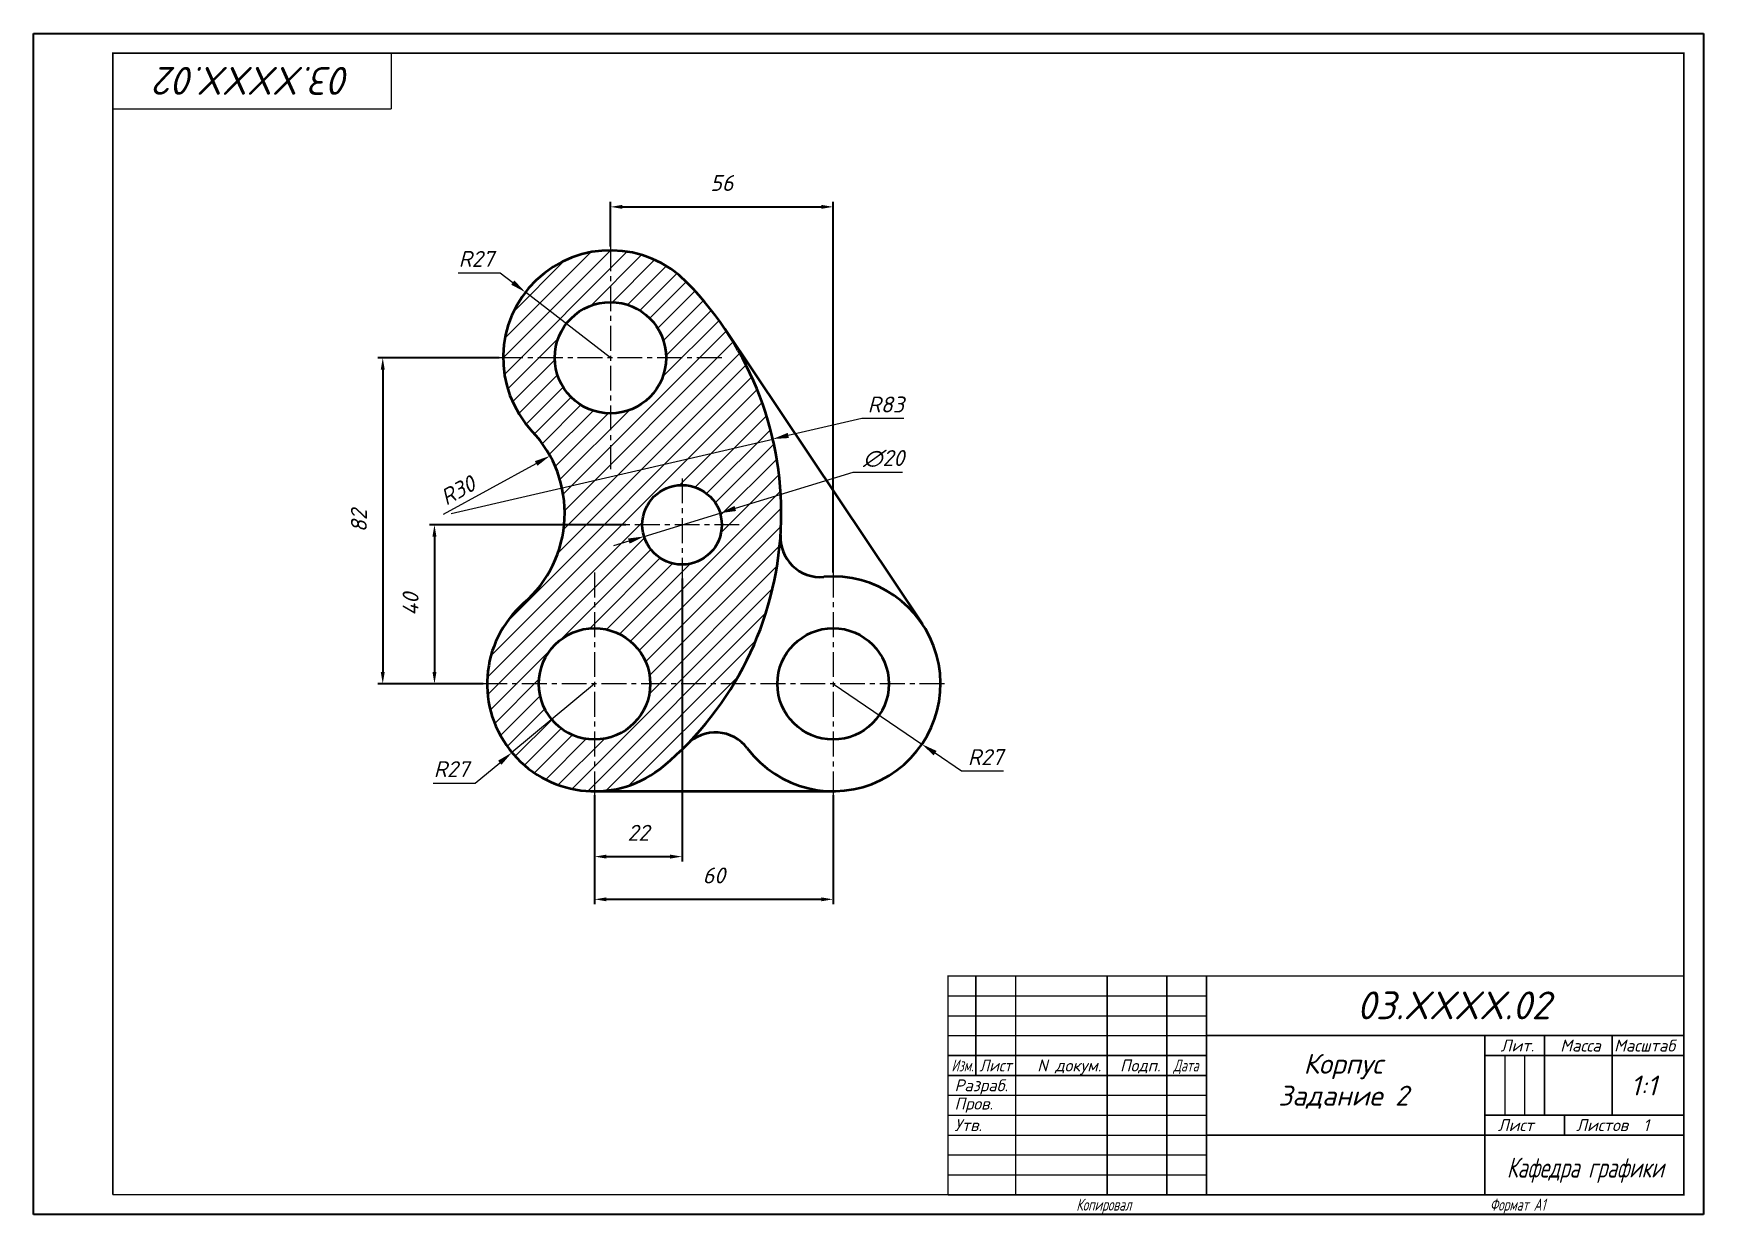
# Model space of a CAD drawing. Header units: millimetres. Extents: x 0 to 420, y 0 to 297.
import ezdxf
from ezdxf.enums import TextEntityAlignment as Align

# ---------------------------------------------------------------- set-up
doc = ezdxf.new("R2010")
doc.units = ezdxf.units.MM
doc.linetypes.add('CENTER', pattern=[2, 1.25, -0.25, 0.25, -0.25])
doc.layers.get('0').update_dxf_attribs({"lineweight": 15})
for name, color, linetype, lineweight in [('Осевая', 7, 'CENTER', 15), ('ОСН', 7, 'Continuous', 35), ('Размер', 7, 'Continuous', 18)]:
    doc.layers.add(name, color=color, linetype=linetype, lineweight=lineweight)
doc.styles.add('ESKD', font='isocpeur.ttf', dxfattribs={"oblique": 15, "height": 4})
doc.styles.get("Standard").update_dxf_attribs({"font": 'isocpeur.ttf', "oblique": 15})
doc.dimstyles.new('ESKD', dxfattribs={"dimtxt": 5, "dimasz": 4, "dimexe": 1.25, "dimexo": 0, "dimgap": 1.5, "dimtad": 3, "dimdec": 3, "dimdsep": 46, "dimtxsty": 'ESKD', "dimcen": 1.5, "dimdle": 1.25, "dimclrd": 256, "dimclre": 256, "dimclrt": 256, "dimazin": 2, "dimtfac": 0.766667, "dimtdec": 3, "dimtmove": 0, "dimatfit": 3, "dimtvp": 1.5, "dimtolj": 1, "dimtzin": 0, "dimlwd": -1, "dimlwe": -1, "dimarcsym": 0})
doc.dimstyles.new('ISO-25', dxfattribs={"dimtxt": 5, "dimasz": 3, "dimexe": 1.25, "dimexo": 0, "dimgap": 0.5, "dimtad": 0, "dimtoh": 1, "dimdec": 0, "dimzin": 0, "dimdsep": 46, "dimtxsty": 'ESKD', "dimcen": -3, "dimdle": 1.25, "dimadec": 0, "dimazin": 0, "dimtfac": 0.766667, "dimtdec": 0, "dimtofl": 0, "dimtmove": 2, "dimatfit": 3, "dimtvp": 1.5, "dimtolj": 1, "dimtzin": 0, "dimarcsym": 0})

# ---------------------------------------------------------------- blocks, each defined once
blk = doc.blocks.new('*D1')
at = {"layer": 'DEFPOINTS', "color": 0, "ltscale": 10, "transparency": 16777216}
for p in [(148.95, 173.45), (100.85, 133.45), (113.11, 133.45)]:
    blk.add_point(p, dxfattribs=at)
at = {"layer": 'Размер', "color": 0, "lineweight": -2, "ltscale": 10, "transparency": 16777216}
for p, q in [((148.95, 173.45), (99.6, 173.45)), ((100.85, 170.45), (100.85, 136.45)), ((113.11, 133.45), (99.6, 133.45))]:
    blk.add_line(p, q, dxfattribs=at)
at = {"layer": 'Размер', "color": 0, "ltscale": 10, "transparency": 16777216}
for points in [[(100.35, 170.45), (101.35, 170.45), (100.85, 173.45)], [(100.35, 136.45), (101.35, 136.45), (100.85, 133.45)]]:
    blk.add_solid(points, dxfattribs=at)
at = {"layer": 'Размер', "color": 0, "ltscale": 10, "transparency": 16777216, "insert": (94.85, 153.45), "char_height": 4, "attachment_point": 5, "rotation": 90, "style": 'ESKD'}
blk.add_mtext('\\A1;40', dxfattribs=at)
blk = doc.blocks.new('*D2')
at = {"layer": 'DEFPOINTS', "color": 0, "ltscale": 10, "transparency": 16777216}
for p in [(117.11, 215.45), (87.85, 133.45), (113.11, 133.45)]:
    blk.add_point(p, dxfattribs=at)
at = {"layer": 'Размер', "color": 0, "lineweight": -2, "ltscale": 10, "transparency": 16777216}
for p, q in [((117.11, 215.45), (86.6, 215.45)), ((87.85, 212.45), (87.85, 136.45)), ((113.11, 133.45), (86.6, 133.45))]:
    blk.add_line(p, q, dxfattribs=at)
at = {"layer": 'Размер', "color": 0, "ltscale": 10, "transparency": 16777216}
for points in [[(87.35, 212.45), (88.35, 212.45), (87.85, 215.45)], [(87.35, 136.45), (88.35, 136.45), (87.85, 133.45)]]:
    blk.add_solid(points, dxfattribs=at)
at = {"layer": 'Размер', "color": 0, "ltscale": 10, "transparency": 16777216, "insert": (81.85, 174.45), "char_height": 4, "attachment_point": 5, "rotation": 90, "style": 'ESKD'}
blk.add_mtext('\\A1;82', dxfattribs=at)
blk = doc.blocks.new('*D3')
at = {"layer": 'DEFPOINTS', "color": 0, "ltscale": 10, "transparency": 16777216}
for p in [(201.11, 253.39), (145.11, 243.45), (201.11, 161.45)]:
    blk.add_point(p, dxfattribs=at)
at = {"layer": 'Размер', "color": 0, "lineweight": -2, "ltscale": 10, "transparency": 16777216}
for p, q in [((145.11, 243.45), (145.11, 254.64)), ((148.11, 253.39), (198.11, 253.39)), ((201.11, 161.45), (201.11, 254.64))]:
    blk.add_line(p, q, dxfattribs=at)
at = {"layer": 'Размер', "color": 0, "ltscale": 10, "transparency": 16777216}
for points in [[(148.11, 253.89), (148.11, 252.89), (145.11, 253.39)], [(198.11, 253.89), (198.11, 252.89), (201.11, 253.39)]]:
    blk.add_solid(points, dxfattribs=at)
at = {"layer": 'Размер', "color": 0, "ltscale": 10, "transparency": 16777216, "insert": (173.11, 259.39), "char_height": 4, "attachment_point": 5, "style": 'ESKD'}
blk.add_mtext('\\A1;56', dxfattribs=at)
blk = doc.blocks.new('*D4')
at = {"layer": 'DEFPOINTS', "color": 0, "ltscale": 10, "transparency": 16777216}
for p in [(141.11, 105.45), (201.11, 105.45), (201.11, 79.27)]:
    blk.add_point(p, dxfattribs=at)
at = {"layer": 'Размер', "color": 0, "lineweight": -2, "ltscale": 10, "transparency": 16777216}
for p, q in [((141.11, 105.45), (141.11, 78.02)), ((201.11, 105.45), (201.11, 78.02)), ((144.11, 79.27), (198.11, 79.27))]:
    blk.add_line(p, q, dxfattribs=at)
at = {"layer": 'Размер', "color": 0, "ltscale": 10, "transparency": 16777216}
for points in [[(144.11, 79.77), (144.11, 78.77), (141.11, 79.27)], [(198.11, 79.77), (198.11, 78.77), (201.11, 79.27)]]:
    blk.add_solid(points, dxfattribs=at)
at = {"layer": 'Размер', "color": 0, "ltscale": 10, "transparency": 16777216, "insert": (171.11, 85.27), "char_height": 4, "attachment_point": 5, "style": 'ESKD'}
blk.add_mtext('\\A1;60', dxfattribs=at)
blk = doc.blocks.new('*D5')
at = {"layer": 'DEFPOINTS', "color": 0, "ltscale": 10, "transparency": 16777216}
for p in [(163.11, 159.91), (141.11, 105.45), (163.11, 90.01)]:
    blk.add_point(p, dxfattribs=at)
at = {"layer": 'Размер', "color": 0, "lineweight": -2, "ltscale": 10, "transparency": 16777216}
for p, q in [((163.11, 159.91), (163.11, 88.76)), ((141.11, 105.45), (141.11, 88.76)), ((144.11, 90.01), (160.11, 90.01))]:
    blk.add_line(p, q, dxfattribs=at)
at = {"layer": 'Размер', "color": 0, "ltscale": 10, "transparency": 16777216}
for points in [[(144.11, 90.51), (144.11, 89.51), (141.11, 90.01)], [(160.11, 90.51), (160.11, 89.51), (163.11, 90.01)]]:
    blk.add_solid(points, dxfattribs=at)
at = {"layer": 'Размер', "color": 0, "ltscale": 10, "transparency": 16777216, "insert": (152.11, 96.01), "char_height": 4, "attachment_point": 5, "style": 'ESKD'}
blk.add_mtext('\\A1;22', dxfattribs=at)
blk = doc.blocks.new('*D6')
at = {"layer": 'DEFPOINTS', "color": 0, "ltscale": 10, "transparency": 16777216}
for p in [(201.11, 133.45), (223.44, 118.27)]:
    blk.add_point(p, dxfattribs=at)
at = {"layer": 'Размер', "ltscale": 10, "transparency": 16777216}
for p, q in [((201.11, 133.45), (223.44, 118.27)), ((233.37, 111.53), (226.75, 116.02)), ((243.94, 111.53), (233.37, 111.53))]:
    blk.add_line(p, q, dxfattribs=at)
blk.add_solid([(227.13, 116.58), (226.38, 115.47), (223.44, 118.27)], dxfattribs=at)
at = {"layer": 'Размер', "ltscale": 10, "transparency": 16777216, "insert": (239.4, 115.03), "char_height": 4, "attachment_point": 5, "style": 'ESKD'}
blk.add_mtext('\\A1;R27', dxfattribs=at)
blk = doc.blocks.new('*D9')
at = {"layer": 'DEFPOINTS', "color": 0, "ltscale": 10, "transparency": 16777216}
for p in [(172.67, 176.37), (153.55, 170.52)]:
    blk.add_point(p, dxfattribs=at)
at = {"layer": 'Размер', "ltscale": 10, "transparency": 16777216}
for p, q in [((206.08, 186.6), (176.5, 177.54)), ((218.55, 186.6), (206.08, 186.6)), ((153.55, 170.52), (172.67, 176.37)), ((149.72, 169.35), (145.9, 168.18))]:
    blk.add_line(p, q, dxfattribs=at)
for points in [[(176.3, 178.18), (176.69, 176.91), (172.67, 176.37)], [(149.53, 169.99), (149.92, 168.71), (153.55, 170.52)]]:
    blk.add_solid(points, dxfattribs=at)
at = {"layer": 'Размер', "ltscale": 10, "transparency": 16777216, "insert": (213.82, 190.1), "char_height": 4, "attachment_point": 5, "style": 'ESKD'}
blk.add_mtext('\\A1;∅20', dxfattribs=at)
blk = doc.blocks.new('*D10')
at = {"layer": 'DEFPOINTS', "color": 0, "ltscale": 10, "transparency": 16777216}
for p in [(185.93, 195.01), (105.06, 176.3)]:
    blk.add_point(p, dxfattribs=at)
at = {"layer": 'Размер', "ltscale": 10, "transparency": 16777216}
for p, q in [((208.31, 200.19), (189.83, 195.91)), ((218.88, 200.19), (208.31, 200.19)), ((105.06, 176.3), (185.93, 195.01))]:
    blk.add_line(p, q, dxfattribs=at)
blk.add_solid([(189.68, 196.56), (189.98, 195.26), (185.93, 195.01)], dxfattribs=at)
at = {"layer": 'Размер', "ltscale": 10, "transparency": 16777216, "insert": (214.35, 203.69), "char_height": 4, "attachment_point": 5, "style": 'ESKD'}
blk.add_mtext('\\A1;R83', dxfattribs=at)
blk = doc.blocks.new('*D11')
at = {"layer": 'DEFPOINTS', "color": 0, "ltscale": 10, "transparency": 16777216}
for p in [(129.92, 190.78), (103.61, 176.37)]:
    blk.add_point(p, dxfattribs=at)
at = {"layer": 'Размер', "ltscale": 10, "transparency": 16777216}
blk.add_line((103.11, 176.1), (126.42, 188.86), dxfattribs=at)
blk.add_solid([(126.09, 189.45), (126.74, 188.28), (129.92, 190.78)], dxfattribs=at)
at = {"layer": 'Размер', "ltscale": 10, "transparency": 16777216, "insert": (106.72, 182.07), "char_height": 4, "attachment_point": 5, "rotation": 28.7028, "style": 'ESKD'}
blk.add_mtext('\\A1;R30', dxfattribs=at)
blk = doc.blocks.new('*D12')
at = {"layer": 'DEFPOINTS', "color": 0, "ltscale": 10, "transparency": 16777216}
for p in [(123.72, 231.92), (145.11, 215.45)]:
    blk.add_point(p, dxfattribs=at)
at = {"layer": 'Размер', "ltscale": 10, "transparency": 16777216}
for p, q in [((106.81, 236.8), (117.38, 236.8)), ((117.38, 236.8), (120.55, 234.36)), ((145.11, 215.45), (123.72, 231.92))]:
    blk.add_line(p, q, dxfattribs=at)
blk.add_solid([(120.95, 234.89), (120.14, 233.83), (123.72, 231.92)], dxfattribs=at)
at = {"layer": 'Размер', "ltscale": 10, "transparency": 16777216, "insert": (111.34, 240.3), "char_height": 4, "attachment_point": 5, "style": 'ESKD'}
blk.add_mtext('\\A1;R27', dxfattribs=at)
blk = doc.blocks.new('*D13')
at = {"layer": 'DEFPOINTS', "color": 0, "ltscale": 10, "transparency": 16777216}
for p in [(141.11, 133.45), (120.35, 116.18)]:
    blk.add_point(p, dxfattribs=at)
at = {"layer": 'Размер', "ltscale": 10, "transparency": 16777216}
for p, q in [((141.11, 133.45), (120.35, 116.18)), ((111.13, 108.51), (117.28, 113.62)), ((100.56, 108.51), (111.13, 108.51))]:
    blk.add_line(p, q, dxfattribs=at)
blk.add_solid([(116.85, 114.14), (117.7, 113.11), (120.35, 116.18)], dxfattribs=at)
at = {"layer": 'Размер', "ltscale": 10, "transparency": 16777216, "insert": (105.09, 112.01), "char_height": 4, "attachment_point": 5, "style": 'ESKD'}
blk.add_mtext('\\A1;R27', dxfattribs=at)

msp = doc.modelspace()

# ---------------------------------------------------------------- hatches: boundary and pattern name
at = {"ltscale": 10}
h = msp.add_hatch(dxfattribs=at)
h.set_pattern_fill('ANSI31', color=256, style=0)
h.set_pattern_definition([(45, (-509.152, -34.669), (-2.245064, 2.245064), [])])
h.paths.add_polyline_path([(141.1104, 119.448), (141.1104, 106.448, 0.17663149), (158.4901, 112.7853, 0.08241476), (176.1437, 133.448), (155.1104, 133.448, -0.41421356)])
h.paths.add_polyline_path([(127.1104, 133.448), (114.1104, 133.448, 0.41421356), (141.1104, 106.448), (141.1104, 119.448, -0.41421356)])
h.paths.add_polyline_path([(155.1104, 133.448), (176.1437, 133.448, 0.34156631), (164.4187, 234.321, 0.20187642), (145.1104, 242.448), (145.1104, 229.448, -0.41421356), (159.1104, 215.448, -1), (131.1104, 215.448), (118.1104, 215.448, 0.19109692), (125.4523, 196.9396, -0.42516665), (123.3471, 153.7817, 0.21648107), (114.1104, 133.448), (127.1104, 133.448, -1)])
h.paths.add_polyline_path([(153.1104, 173.448, -1), (173.1104, 173.448, -1)], flags=16)
h.paths.add_polyline_path([(145.1104, 229.448), (145.1104, 242.448, 0.41421356), (118.1104, 215.448), (131.1104, 215.448, -0.41421356)])

# ---------------------------------------------------------------- linework, layer by layer
for p, q in [((230, 55), (295, 55)), ((230, 50), (295, 50)), ((230, 45), (295, 45)), ((370, 40), (370, 25)), ((370, 40), (370, 25)), ((375, 40), (375, 25)), ((375, 40), (375, 25)), ((230, 30), (295, 30)), ((230, 25), (295, 25)), ((230, 20), (295, 20)), ((230, 15), (295, 15)), ((230, 10), (295, 10)), ((230, 5), (20, 5))]:
    msp.add_line(p, q)
at = {"const_width": 0.4}
for points in [[(20, 5), (20, 292), (415, 292), (415, 5), (230, 5)], [(90, 292), (90, 278)], [(20, 278), (90, 278)], [(230, 5), (230, 60), (415, 60)], [(237, 35), (237, 60)], [(247, 5), (247, 60)], [(270, 5), (270, 60)], [(285, 60), (285, 5)], [(295, 5), (295, 60)], [(295, 45), (415, 45)], [(365, 45), (365, 5)], [(380, 45), (380, 25)], [(380, 45), (380, 25)], [(397, 45), (397, 25)], [(397, 45), (397, 25)], [(230, 40), (295, 40)], [(365, 40), (415, 40)], [(365, 40), (415, 40)], [(230, 35), (295, 35)], [(365, 25), (415, 25)], [(365, 25), (415, 25)], [(385, 25), (385, 20)], [(385, 25), (385, 20)], [(295, 20), (415, 20)]]:
    msp.add_lwpolyline(points, dxfattribs=at)
at = {"layer": 'DEFPOINTS'}
for p, q in [((0, 297), (420, 297)), ((0, 0), (0, 297)), ((420, 297), (420, 0)), ((420, 0), (0, 0))]:
    msp.add_line(p, q, dxfattribs=at)
at = {"layer": 'Осевая', "ltscale": 5}
for p, q in [((145.1104, 243.448), (145.1104, 187.448)), ((173.1104, 215.448), (117.1104, 215.448)), ((163.1104, 185.103), (163.1104, 159.9094)), ((177.5183, 173.448), (148.9534, 173.448)), ((141.1104, 161.448), (141.1104, 105.448)), ((201.1104, 161.448), (201.1104, 105.448)), ((229.1104, 133.448), (113.1104, 133.448))]:
    msp.add_line(p, q, dxfattribs=at)
at = {"layer": 'ОСН', "ltscale": 10}
for p, q in [((174.0495, 222.4554), (223.5516, 148.4611)), ((141.1104, 106.448), (201.1104, 106.448))]:
    msp.add_line(p, q, dxfattribs=at)
for centre, radius in [((145.1104, 215.448), 14), ((163.1104, 173.448), 10), ((141.1104, 133.448), 14), ((201.1104, 133.448), 14)]:
    msp.add_circle(centre, radius, dxfattribs=at)
for centre, radius, start, end in [((145.1104, 215.448), 27, 44.346916, 223.274456), ((105.0637, 176.3039), 83, 310.067679, 44.346916), ((103.61, 176.3748), 30, 311.14014, 43.274456), ((197.8701, 170.3058), 10, 176.302099, 275.02428), ((201.1104, 133.448), 27, 216.882985, 95.02428), ((141.1104, 133.448), 27, 131.14014, 310.067679), ((171.5155, 111.2412), 10, 36.882985, 135.605166)]:
    msp.add_arc(centre, radius, start, end, dxfattribs=at)

# ---------------------------------------------------------------- texts
at = {"oblique": 15}
msp.add_text('03.XXXX.02', height=7, rotation=180, dxfattribs=at).set_placement((79.9233, 288.5689))
for s, height, p in [('03.XXXX.02', 7, (332.7889, 49.1103)), ('Лит.', 3, (368.9551, 41)), ('Масса', 3, (383.9551, 41)), ('Масштаб', 3, (397.496, 41)), ('N докум.', 3, (252.4381, 36)), ('Подп.', 3, (273.2531, 36)), ('Корпус', 5, (319.3999, 35.4091)), ('Разраб.', 3, (231.6313, 31)), ('Пров.', 3, (231.6313, 26.3971)), ('Задание 2', 5, (313.023, 27.4091)), ('Утв.', 3, (231.6313, 21)), ('Лист', 3, (368.2551, 21)), ('Листов  1', 3, (387.9551, 21))]:
    msp.add_text(s, height=height, dxfattribs=at).set_placement(p)
for s, height, width, p in [('Изм.', 3, 0.7, (230.8562, 36)), ('Лист', 3, 0.9, (237.8891, 36)), ('Дата', 3, 0.7, (286.6783, 36)), ('Кафедра графики', 5, 0.7, (370.5188, 9.3183)), ('Копировал', 3, 0.7, (262.2551, 1)), ('Формат А1', 3, 0.7, (366.2551, 1))]:
    msp.add_text(s, height=height, dxfattribs=dict(at, width=width)).set_placement(p)
msp.add_text('1:1', height=5, dxfattribs=at).set_placement((404.9589, 29.969), align=Align.CENTER)

# ---------------------------------------------------------------- dimensions: what is measured, and where the dimension line sits
at = {"layer": 'Размер', "ltscale": 10}
for base, p1, p2, picture, middle in [((201.1104, 253.3932), (145.1104, 243.448), (201.1104, 161.448), '*D3', (173.1104, 259.3932)), ((163.1104, 90.012), (141.1104, 105.448), (163.1104, 159.9094), '*D5', (152.1104, 96.012)), ((201.1104, 79.2738), (141.1104, 105.448), (201.1104, 105.448), '*D4', (171.1104, 85.2738))]:
    dim = msp.add_linear_dim(base=base, p1=p1, p2=p2, dimstyle='ISO-25', override={"dimtxsty": 'ESKD'}, dxfattribs=at)
    dim.commit()
    dim.dimension.update_dxf_attribs({"geometry": picture, "text_midpoint": middle})
for center, mpoint, picture, middle in [((145.1104, 215.448), (123.716, 231.9185), '*D12', (111.341, 240.2987)), ((141.1104, 133.448), (120.3535, 116.181), '*D13', (105.0923, 112.0068)), ((201.1104, 133.448), (223.4423, 118.2727), '*D6', (239.4035, 115.0282))]:
    dim = msp.add_radius_dim(center=center, mpoint=mpoint, dimstyle='ESKD', override={"dimtoh": 1}, dxfattribs=at)
    dim.commit()
    dim.dimension.update_dxf_attribs({"geometry": picture, "text_midpoint": middle})
for base, p1, picture, middle in [((87.854, 133.448), (117.1104, 215.448), '*D2', (81.854, 174.448)), ((100.848, 133.448), (148.9534, 173.448), '*D1', (94.848, 153.448))]:
    dim = msp.add_linear_dim(base=base, p1=p1, p2=(113.1104, 133.448), angle=90, dimstyle='ISO-25', dxfattribs=at)
    dim.commit()
    dim.dimension.update_dxf_attribs({"geometry": picture, "text_midpoint": middle})
dim = msp.add_radius_dim(center=(105.0637, 176.3039), mpoint=(185.9286, 195.0086), dimstyle='ESKD', override={"dimtoh": 1}, dxfattribs=at)
dim.commit()
dim.dimension.update_dxf_attribs({"geometry": '*D10', "text_midpoint": (208.3125, 200.1862), "dimtype": 164})
dim = msp.add_radius_dim(center=(103.61, 176.3748), mpoint=(129.9237, 190.7828), dimstyle='ESKD', dxfattribs=at)
dim.commit()
dim.dimension.update_dxf_attribs({"geometry": '*D11', "text_midpoint": (108.4027, 178.9991), "dimtype": 164})
dim = msp.add_diameter_dim_2p(p1=(153.5481, 170.522), p2=(172.6728, 176.3739), dimstyle='ESKD', override={"dimtoh": 1}, dxfattribs=at)
dim.commit()
dim.dimension.update_dxf_attribs({"geometry": '*D9', "text_midpoint": (213.8175, 186.5965), "dimtype": 163})

doc.saveas('drawing.dxf')
